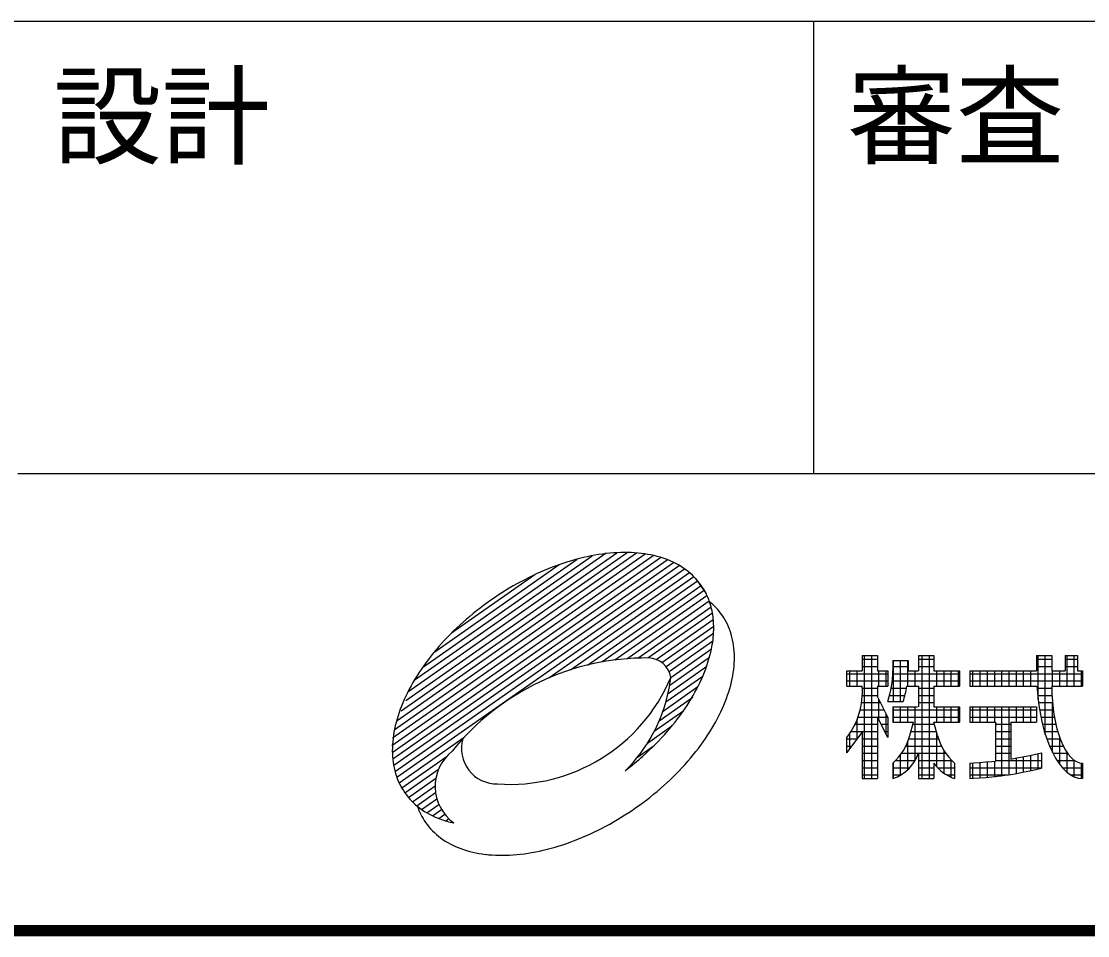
# Model space of a CAD drawing. Units: millimetres, scale not verified. Extents: x -8093 to 8093, y -5792 to 5792.
# Drawn here: x -72 to 812, y -5792 to -5034 of the extents above; entities that cross this region are included whole.
import ezdxf
from ezdxf.enums import TextEntityAlignment as Align

# ---------------------------------------------------------------- set-up
doc = ezdxf.new("R2010")
doc.units = ezdxf.units.MM
doc.header["$LTSCALE"] = 30
doc.layers.add('0-0_Axis_waku', color=7, linetype='Continuous', lineweight=25)
doc.styles.add('ＭＳ ゴシック', font='')
doc.styles.get('ＭＳ ゴシック').set_extended_font_data('MS Gothic')

msp = doc.modelspace()

# ---------------------------------------------------------------- linework, layer by layer
at = {"layer": '0-0_Axis_waku'}
for p, q in [((-8085, -5034), (8085, -5034)), ((584.99, -5409), (584.99, -5034)), ((-75.01, -5409), (8085, -5409)), ((235.16, -5634.54), (457.83, -5478.62)), ((235.23, -5640.35), (463.46, -5480.54)), ((235.69, -5628.31), (451.76, -5477.01)), ((235.78, -5645.82), (468.64, -5482.77)), ((236.97, -5621.55), (445.17, -5475.77)), ((239.34, -5614.03), (437.96, -5474.96)), ((242.71, -5605.81), (430.13, -5474.58)), ((246.63, -5597.2), (421.52, -5474.74)), ((248.41, -5590.1), (412.92, -5474.91)), ((253.63, -5580.59), (401.22, -5477.25)), ((260.55, -5569.88), (388.79, -5480.09)), ((236.75, -5651), (473.39, -5485.31)), ((238.1, -5655.92), (477.76, -5488.11)), ((239.15, -5661.04), (481.77, -5491.16)), ((269.98, -5557.42), (373.91, -5484.65)), ((284.61, -5541.32), (353.73, -5492.92)), ((365.36, -5578.53), (485.4, -5494.48)), ((383.2, -5571.89), (488.67, -5498.04)), ((486.87, -5496.01), (495.44, -5508.24)), ((397.21, -5567.95), (491.59, -5501.86)), ((409.23, -5565.39), (494.17, -5505.91)), ((419.97, -5563.72), (496.4, -5510.21)), ((429.8, -5562.7), (498.27, -5514.76)), ((438.92, -5562.18), (499.78, -5519.56)), ((447.46, -5562.06), (501.29, -5524.36)), ((454.18, -5563.21), (501.58, -5530.02)), ((458.91, -5565.76), (501.95, -5535.62)), ((462.42, -5569.16), (501.9, -5541.52)), ((464.92, -5573.26), (501.33, -5547.77)), ((465.47, -5584.6), (498.47, -5561.5)), ((466.35, -5578.13), (500.19, -5554.43)), ((625.1, -5560.03), (637.85, -5560.03)), ((625.1, -5560.03), (625.1, -5572.78)), ((626.99, -5662.04), (626.99, -5560.03)), ((632.99, -5662.04), (632.99, -5560.03)), ((637.85, -5560.03), (637.85, -5572.78)), ((671.85, -5560.03), (684.6, -5560.03)), ((671.85, -5560.03), (671.85, -5572.78)), ((674.98, -5662.04), (674.98, -5560.03)), ((680.98, -5662.04), (680.98, -5560.03)), ((684.6, -5560.03), (684.6, -5572.78)), ((769.61, -5560.03), (782.36, -5560.03)), ((769.61, -5560.03), (769.61, -5572.78)), ((770.98, -5596.44), (770.98, -5560.03)), ((776.98, -5625.45), (776.98, -5560.03)), ((782.36, -5560.03), (782.36, -5572.78)), ((793.41, -5560.03), (803.61, -5560.03)), ((793.41, -5560.03), (793.41, -5572.78)), ((794.98, -5585.53), (794.98, -5560.03)), ((800.98, -5585.53), (800.98, -5560.03)), ((803.61, -5560.03), (803.61, -5572.78)), ((464.14, -5591.4), (496.14, -5568.99)), ((625.1, -5563.08), (637.85, -5563.08)), ((625.1, -5569.08), (637.85, -5569.08)), ((650.61, -5564.28), (650.61, -5572.78)), ((650.61, -5569.08), (663.36, -5569.08)), ((650.98, -5598.28), (650.98, -5564.28)), ((656.98, -5598.28), (656.98, -5564.28)), ((662.98, -5585.53), (662.98, -5564.28)), ((671.85, -5563.08), (684.6, -5563.08)), ((671.85, -5569.08), (684.6, -5569.08)), ((769.61, -5563.08), (782.36, -5563.08)), ((769.61, -5569.08), (782.36, -5569.08)), ((793.41, -5563.08), (803.61, -5563.08)), ((793.41, -5569.08), (803.61, -5569.08)), ((462.33, -5598.52), (493.04, -5577.02)), ((612.35, -5585.53), (612.35, -5572.78)), ((612.35, -5572.78), (625.1, -5572.78)), ((612.35, -5575.08), (646.35, -5575.08)), ((614.99, -5585.53), (614.99, -5572.78)), ((620.99, -5585.53), (620.99, -5572.78)), ((637.85, -5572.78), (646.35, -5572.78)), ((638.99, -5585.53), (638.99, -5572.78)), ((644.99, -5585.53), (644.99, -5572.78)), ((646.35, -5572.78), (646.35, -5585.53)), ((650.53, -5575.08), (705.85, -5575.08)), ((668.98, -5585.53), (668.98, -5572.78)), ((684.6, -5572.78), (705.85, -5572.78)), ((686.98, -5585.53), (686.98, -5572.78)), ((692.98, -5585.53), (692.98, -5572.78)), ((698.98, -5585.53), (698.98, -5572.78)), ((704.99, -5585.53), (704.99, -5572.78)), ((705.85, -5572.78), (705.85, -5585.53)), ((714.35, -5572.78), (714.35, -5585.53)), ((714.35, -5572.78), (769.61, -5572.78)), ((714.35, -5575.08), (807.86, -5575.08)), ((716.97, -5585.53), (716.97, -5572.78)), ((722.97, -5585.53), (722.97, -5572.78)), ((728.98, -5585.53), (728.98, -5572.78)), ((734.98, -5585.53), (734.98, -5572.78)), ((740.98, -5585.53), (740.98, -5572.78)), ((746.98, -5585.53), (746.98, -5572.78)), ((752.98, -5585.53), (752.98, -5572.78)), ((758.98, -5585.53), (758.98, -5572.78)), ((764.98, -5585.53), (764.98, -5572.78)), ((782.36, -5572.78), (793.41, -5572.78)), ((782.98, -5585.53), (782.98, -5572.78)), ((788.98, -5585.53), (788.98, -5572.78)), ((803.61, -5572.78), (807.86, -5572.78)), ((806.98, -5585.53), (806.98, -5572.78)), ((807.86, -5572.78), (807.86, -5585.53)), ((459.94, -5606.05), (488.94, -5585.75)), ((612.35, -5581.08), (646.35, -5581.08)), ((612.35, -5585.53), (625.1, -5585.53)), ((625.2, -5587.08), (637.85, -5587.08)), ((637.85, -5585.53), (637.85, -5594.04)), ((637.85, -5585.53), (646.35, -5585.53)), ((649.16, -5587.08), (661.91, -5587.08)), ((650.05, -5581.08), (705.85, -5581.08)), ((662.18, -5585.53), (671.85, -5585.53)), ((671.85, -5585.53), (671.85, -5602.53)), ((671.85, -5587.08), (684.6, -5587.08)), ((684.6, -5585.53), (705.85, -5585.53)), ((684.6, -5585.53), (684.6, -5602.53)), ((714.35, -5581.08), (807.86, -5581.08)), ((714.35, -5585.53), (770.01, -5585.53)), ((770.11, -5587.08), (782.37, -5587.08)), ((782.36, -5585.53), (807.86, -5585.53)), ((456.82, -5614.09), (484.63, -5594.62)), ((625.22, -5593.08), (637.85, -5593.08)), ((646.35, -5611.03), (637.85, -5594.04)), ((638.99, -5613.31), (638.99, -5596.31)), ((647.85, -5593.08), (660.6, -5593.08)), ((671.85, -5593.08), (684.6, -5593.08)), ((770.61, -5593.08), (782.54, -5593.08)), ((452.71, -5622.84), (477.15, -5605.72)), ((623.48, -5605.08), (643.38, -5605.08)), ((624.65, -5599.08), (640.37, -5599.08)), ((646.35, -5598.28), (659.1, -5598.28)), ((650.61, -5602.53), (650.61, -5615.29)), ((650.61, -5602.53), (671.02, -5602.53)), ((650.61, -5605.08), (705.85, -5605.08)), ((650.98, -5615.29), (650.98, -5602.53)), ((656.98, -5615.29), (656.98, -5602.53)), ((662.98, -5615.29), (662.98, -5602.53)), ((668.98, -5647.12), (668.98, -5602.53)), ((671.85, -5599.08), (684.6, -5599.08)), ((684.6, -5602.53), (705.85, -5602.53)), ((686.98, -5615.29), (686.98, -5602.53)), ((692.98, -5615.29), (692.98, -5602.53)), ((698.98, -5615.29), (698.98, -5602.53)), ((704.99, -5615.29), (704.99, -5602.53)), ((705.85, -5602.53), (705.85, -5615.29)), ((714.35, -5602.53), (714.35, -5615.29)), ((714.35, -5602.53), (769.61, -5602.53)), ((714.35, -5605.08), (769.61, -5605.08)), ((716.99, -5615.29), (716.99, -5602.53)), ((722.99, -5615.29), (722.99, -5602.53)), ((728.99, -5615.29), (728.99, -5602.53)), ((734.99, -5615.29), (734.99, -5602.53)), ((740.99, -5659.7), (740.99, -5602.53)), ((746.99, -5658.96), (746.99, -5602.53)), ((752.99, -5615.29), (752.99, -5602.53)), ((758.99, -5615.29), (758.99, -5602.53)), ((764.99, -5615.29), (764.99, -5602.53)), ((769.61, -5602.53), (769.61, -5615.29)), ((771.31, -5599.08), (782.94, -5599.08)), ((772.2, -5605.08), (783.59, -5605.08)), ((782.98, -5640.58), (782.98, -5599.5)), ((620.99, -5629.27), (620.99, -5612.88)), ((621.66, -5611.08), (637.85, -5611.08)), ((637.85, -5611.03), (637.85, -5662.04)), ((637.88, -5611.08), (646.35, -5611.08)), ((644.99, -5625.32), (644.99, -5608.31)), ((650.61, -5611.08), (705.85, -5611.08)), ((650.61, -5615.29), (667.6, -5615.29)), ((664.65, -5626.29), (667.6, -5615.29)), ((687.55, -5626.29), (684.6, -5615.29)), ((684.6, -5615.29), (705.85, -5615.29)), ((714.35, -5611.08), (769.61, -5611.08)), ((714.35, -5615.29), (735.61, -5615.29)), ((735.61, -5615.29), (735.61, -5647.59)), ((748.36, -5615.29), (769.61, -5615.29)), ((748.36, -5615.29), (748.36, -5645.89)), ((773.31, -5611.08), (784.5, -5611.08)), ((447.1, -5632.62), (467.33, -5618.46)), ((612.35, -5640.79), (625.1, -5623.79)), ((615.82, -5623.08), (637.85, -5623.08)), ((619.15, -5617.08), (637.85, -5617.08)), ((625.1, -5623.79), (625.1, -5662.04)), ((640.88, -5617.08), (646.35, -5617.08)), ((643.88, -5623.08), (646.35, -5623.08)), ((665.52, -5623.08), (686.69, -5623.08)), ((667.13, -5617.08), (685.08, -5617.08)), ((686.98, -5652.33), (686.98, -5624.17)), ((735.61, -5617.08), (748.36, -5617.08)), ((735.61, -5623.08), (748.36, -5623.08)), ((774.65, -5617.08), (785.7, -5617.08)), ((776.26, -5623.08), (787.25, -5623.08)), ((241.03, -5665.59), (295.16, -5627.68)), ((612.35, -5640.79), (612.35, -5628.04)), ((612.35, -5629.08), (621.13, -5629.08)), ((614.99, -5637.27), (614.99, -5624.37)), ((625.1, -5629.08), (637.85, -5629.08)), ((662.98, -5654.65), (662.98, -5631.37)), ((663.82, -5629.08), (688.39, -5629.08)), ((735.61, -5629.08), (748.36, -5629.08)), ((778.18, -5629.08), (789.24, -5629.08)), ((788.98, -5650.41), (788.98, -5628.39)), ((438.78, -5644.3), (452.56, -5634.66)), ((612.35, -5635.08), (616.63, -5635.08)), ((625.1, -5635.08), (637.85, -5635.08)), ((625.1, -5641.08), (637.85, -5641.08)), ((657.78, -5641.08), (671.75, -5641.08)), ((661.34, -5635.08), (690.87, -5635.08)), ((671.85, -5640.79), (671.85, -5662.04)), ((671.85, -5641.08), (694.43, -5641.08)), ((692.98, -5657.7), (692.98, -5638.88)), ((735.61, -5635.08), (748.36, -5635.08)), ((735.61, -5641.08), (748.36, -5641.08)), ((770.99, -5654.46), (770.99, -5641.42)), ((773.86, -5640.79), (773.86, -5653.54)), ((780.46, -5635.08), (791.81, -5635.08)), ((783.23, -5641.08), (795.34, -5641.08)), ((794.98, -5656.83), (794.98, -5640.56)), ((243.27, -5669.88), (280.2, -5644.02)), ((625.1, -5647.08), (637.85, -5647.08)), ((650.61, -5649.29), (652.31, -5647.59)), ((650.61, -5649.21), (650.61, -5662.04)), ((650.98, -5661.91), (650.98, -5648.86)), ((652.82, -5647.08), (669.01, -5647.08)), ((656.98, -5659.14), (656.98, -5642.19)), ((671.85, -5647.08), (699.39, -5647.08)), ((684.6, -5649.29), (684.6, -5662.04)), ((698.98, -5661.04), (698.98, -5646.66)), ((701.6, -5649.21), (701.6, -5662.04)), ((714.35, -5649.29), (714.35, -5662.04)), ((716.99, -5661.86), (716.99, -5649.28)), ((722.99, -5661.48), (722.99, -5648.75)), ((728.99, -5660.96), (728.99, -5648.21)), ((734.99, -5660.4), (734.99, -5647.68)), ((735.61, -5647.08), (773.86, -5647.08)), ((752.99, -5657.84), (752.99, -5645.29)), ((758.99, -5656.71), (758.99, -5644)), ((764.99, -5655.59), (764.99, -5642.71)), ((786.66, -5647.08), (801.21, -5647.08)), ((800.98, -5660.58), (800.98, -5646.93)), ((806.98, -5662.01), (806.98, -5649.25)), ((807.86, -5649.29), (807.86, -5662.04)), ((245.85, -5673.93), (273.76, -5654.39)), ((625.1, -5653.08), (637.85, -5653.08)), ((625.1, -5659.08), (637.85, -5659.08)), ((650.61, -5653.08), (664.55, -5653.08)), ((650.61, -5659.08), (657.09, -5659.08)), ((671.85, -5653.08), (684.6, -5653.08)), ((671.85, -5659.08), (684.6, -5659.08)), ((687.66, -5653.08), (701.6, -5653.08)), ((695.12, -5659.08), (701.6, -5659.08)), ((714.35, -5653.08), (773.86, -5653.08)), ((714.35, -5659.08), (745.53, -5659.08)), ((791.16, -5653.08), (807.86, -5653.08)), ((798.09, -5659.08), (807.86, -5659.08)), ((248.78, -5677.74), (271.57, -5661.78)), ((252.05, -5681.31), (270.94, -5668.08)), ((625.1, -5662.04), (637.85, -5662.04)), ((671.85, -5662.04), (684.6, -5662.04)), ((255.69, -5684.62), (271.28, -5673.7)), ((259.71, -5687.67), (272.36, -5678.81)), ((264.08, -5690.46), (274.03, -5683.5)), ((268.84, -5693), (276.25, -5687.8)), ((274.02, -5695.23), (278.98, -5691.75)), ((279.71, -5697.1), (282.22, -5695.34)), ((8092.8, -5791.8), (-8092.8, -5791.8)), ((8092.2, -5791.2), (-8092.2, -5791.2)), ((8091.6, -5790.6), (-8091.6, -5790.6)), ((8091, -5790), (-8091, -5790)), ((8090.4, -5789.4), (-8090.4, -5789.4)), ((8089.8, -5788.8), (-8089.8, -5788.8)), ((8089.2, -5788.2), (-8089.2, -5788.2)), ((8088.6, -5787.6), (-8088.6, -5787.6)), ((8088, -5787), (-8088, -5787)), ((8087.4, -5786.4), (-8087.4, -5786.4)), ((8086.8, -5785.8), (-8086.8, -5785.8)), ((8086.2, -5785.2), (-8086.2, -5785.2)), ((8085.6, -5784.6), (-8085.6, -5784.6)), ((-8085, -5784), (8085, -5784)), ((8093.4, -5792.4), (-8093.4, -5792.4))]:
    msp.add_line(p, q, dxfattribs=at)
for points in [[(650.61, -5564.28), (663.36, -5564.28), (663.36, -5572.78), (671.85, -5572.78)], [(646.35, -5611.03), (646.35, -5628.04), (637.85, -5611.03)], [(748.36, -5645.89), (751.93, -5645.28), (758.07, -5644.13), (764.2, -5642.88), (770.31, -5641.56), (773.86, -5640.79)], [(714.35, -5649.29), (717.32, -5649.09), (722.44, -5648.73), (727.54, -5648.34), (732.65, -5647.89), (735.61, -5647.59)], [(714.35, -5662.04), (717.32, -5661.84), (722.44, -5661.48), (727.54, -5661.09), (732.65, -5660.64), (735.61, -5660.34), (737.39, -5660.14), (740.46, -5659.77), (743.52, -5659.36), (746.58, -5658.91), (748.36, -5658.64), (751.93, -5658.03), (758.07, -5656.88), (764.2, -5655.63), (770.31, -5654.31), (773.86, -5653.54)]]:
    msp.add_lwpolyline(points, dxfattribs=at)
for centre, radius, start, end in [((439.95, -5672.88), 199.46, 103.30403, 111.13313), ((431.04, -5635.21), 160.75, 94.26399, 103.30405), ((428.15, -5596.6), 122.03, 83.39651, 94.26224), ((431.92, -5564.08), 89.3, 69.99609, 83.39651), ((439.72, -5542.67), 66.51, 53.6442, 69.99609), ((451.26, -5702.17), 230.86, 111.13315, 118.23608), ((446.58, -5533.33), 54.92, 35, 53.6442), ((459.6, -5717.67), 248.46, 118.23608, 124.99998), ((446.58, -5533.33), 54.92, 16.35579, 35), ((459.6, -5717.67), 248.46, 124.99998, 131.7639), ((463.9, -5557.86), 54.81, 35.01981, 50.90445), ((442.67, -5535.22), 59.21, 3.73218, 17.03671), ((463.8, -5557.91), 54.92, 16.35579, 35), ((447.87, -5704.54), 230.86, 131.7639, 138.86684), ((421.07, -5537.32), 80.91, 0.51715, 4.22578), ((426.73, -5537.85), 75.26, 348.3591, 0.95915), ((452.67, -5561.17), 66.51, 0.00389, 16.35579), ((424.22, -5683.89), 199.46, 138.86684, 146.69594), ((393.04, -5533.18), 109.21, 347.24379, 349.53223), ((446.22, -5768.72), 206.67, 89.51877, 141.29517), ((447.67, -5580.95), 18.89, 8.03198, 90.01068), ((380.83, -5529.02), 122.03, 335.73775, 346.60347), ((384.86, -5530.95), 117.68, 347.57066, 348.47897), ((429.88, -5561.17), 89.3, 346.60345, 0.00388), ((391.87, -5662.63), 160.75, 146.69594, 155.73599), ((332.74, -5521.81), 145.09, 266.05196, 337.08), ((336.75, -5562.88), 130.54, 348.69109, 353.21165), ((345.54, -5513.1), 160.75, 326.69594, 335.73599), ((561, -5570.95), 89.62, 342.24469, 358.83064), ((336.75, -5562.88), 130.54, 314.59993, 348.69109), ((398.04, -5553.59), 122.03, 335.73775, 346.60347), ((563.72, -5590.28), 61.57, 322.18031, 4.4213), ((573.75, -5570.95), 89.62, 342.24469, 350.63754), ((356.57, -5646.72), 122.03, 155.73775, 166.60347), ((313.19, -5491.85), 199.46, 318.86684, 326.69594), ((362.75, -5537.68), 160.75, 326.69594, 335.73599), ((324.73, -5639.14), 89.3, 166.60347, 180.00389), ((289.54, -5471.19), 230.86, 311.7639, 318.86684), ((322.27, -5637.04), 29.51, 164.38046, 270.9435), ((330.39, -5516.42), 199.46, 318.86684, 326.69594), ((619, -5614.06), 47.26, 311.96062, 345.00003), ((733.2, -5614.06), 47.26, 194.99997, 228.03938), ((301.94, -5639.14), 66.51, 180.00389, 196.35579), ((308.23, -5668.62), 37.29, 128.62967, 234.33911), ((639.98, -5630.16), 33.6, 288.43475, 341.56525), ((284.71, -5466.42), 237.63, 307.39177, 311.86528), ((306.74, -5495.77), 230.86, 311.7639, 318.86684), ((712.23, -5630.16), 33.6, 214.69511, 251.56525), ((290.82, -5642.4), 54.92, 196.35579, 215), ((295.02, -5482.64), 248.46, 304.99998, 311.7639), ((290.82, -5642.4), 54.92, 215, 233.6442), ((307.94, -5667.06), 54.81, 199.09554, 214.98018), ((295.02, -5482.64), 248.46, 298.23608, 304.99998), ((297.69, -5633.07), 66.51, 233.6442, 249.99609), ((308.03, -5666.98), 54.92, 215, 233.6442), ((301.11, -5626.68), 73.69, 249.19475, 258.53928), ((303.35, -5498.15), 230.86, 291.13315, 298.23608), ((314.9, -5657.64), 66.51, 233.6442, 249.99609), ((322.69, -5636.23), 89.3, 249.99609, 263.39651), ((323.58, -5565.1), 160.75, 274.26399, 283.30405), ((314.67, -5527.43), 199.46, 283.30405, 291.13315), ((326.46, -5603.71), 122.03, 263.39651, 274.26224)]:
    msp.add_arc(centre, radius, start, end, dxfattribs=at)
for centre, major_axis, ratio, start_param in [((807.86, -5572.78), (0, 89.25), 0.4285, 1.714144), ((807.86, -5585.53), (0, 63.75), 0.3999, 1.570796)]:
    msp.add_ellipse(centre, major_axis=major_axis, ratio=ratio, start_param=start_param, end_param=3.141593, dxfattribs=at)

# ---------------------------------------------------------------- texts
at = {"layer": '0-0_Axis_waku', "style": 'ＭＳ ゴシック'}
for s, p in [('設計', (-45.84, -5165.38)), ('審査', (612.84, -5165.38))]:
    msp.add_text(s, height=65.98, dxfattribs=at).set_placement(p, align=Align.BOTTOM_LEFT)

doc.saveas('drawing.dxf')
